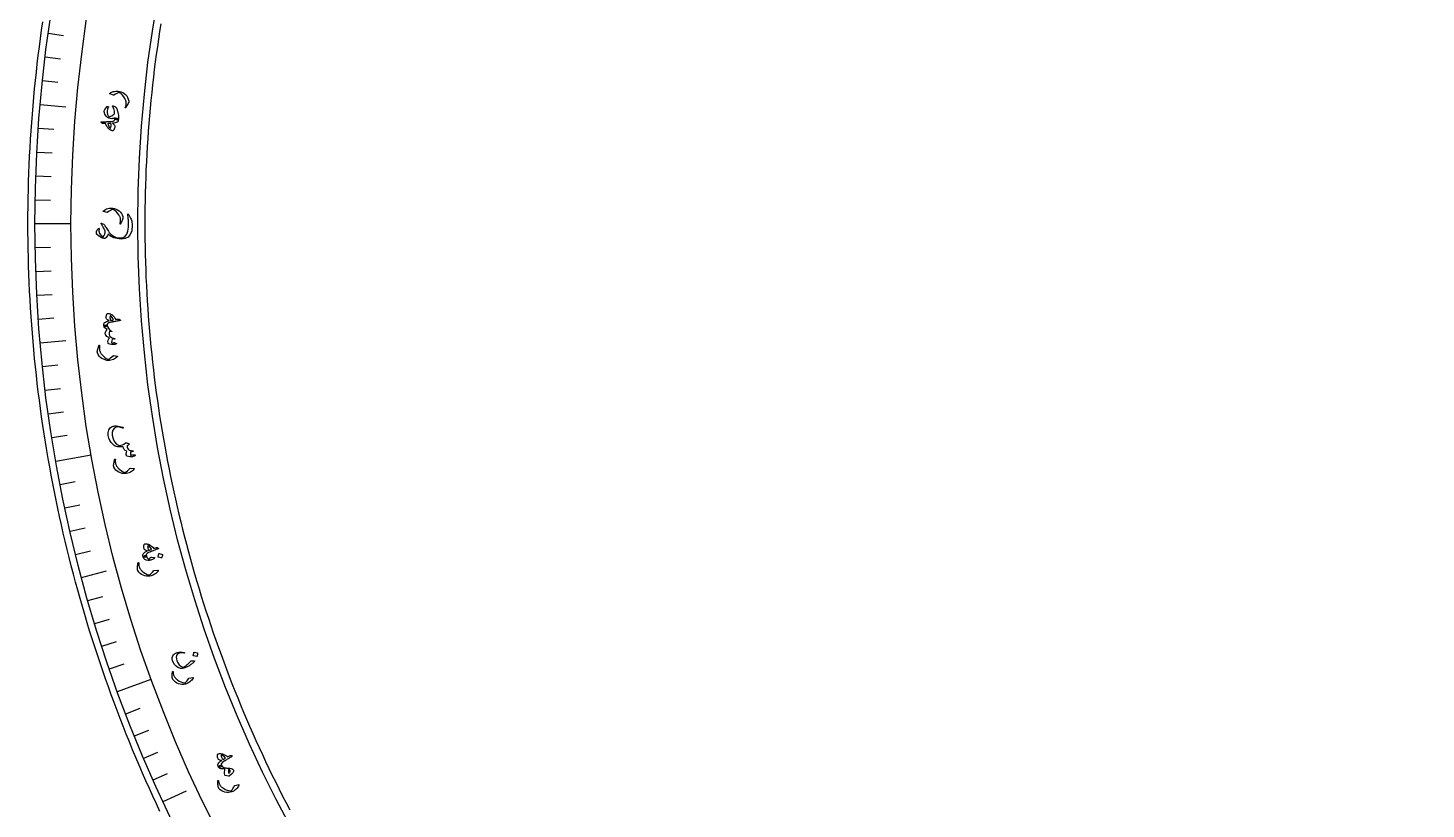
# Model space of a CAD drawing. Header units: millimetres. Extents: x -65 to 65, y -65 to 84.
# Drawn here: x -65 to 1.1, y -27.7 to 9.3 of the extents above; entities that cross this region are included whole.
import ezdxf

# ---------------------------------------------------------------- set-up
doc = ezdxf.new("R2010")
doc.units = ezdxf.units.MM
for name, color, linetype in [('CUT_INNER', 6, 'Continuous'), ('CUT_OUTER', 1, 'Continuous'), ('ENGRAVE', 7, 'Continuous'), ('ENGRAVE_FINE', 8, 'Continuous'), ('TEXT', 5, 'Continuous')]:
    doc.layers.add(name, color=color, linetype=linetype)

msp = doc.modelspace()

# ---------------------------------------------------------------- linework, layer by layer
at = {"layer": 'CUT_INNER'}
msp.add_lwpolyline([(-58.7198, 9.4481), (-58.7766, 9.0876), (-58.8313, 8.7268), (-58.8837, 8.3656), (-58.9339, 8.0042), (-58.9819, 7.6424), (-59.0277, 7.2804), (-59.0713, 6.9181), (-59.1126, 6.5555), (-59.1517, 6.1926), (-59.1886, 5.8296), (-59.2233, 5.4663), (-59.2557, 5.1028), (-59.2859, 4.7391), (-59.3138, 4.3753), (-59.3396, 4.0112), (-59.3631, 3.6471), (-59.3843, 3.2827), (-59.4034, 2.9183), (-59.4201, 2.5538), (-59.4347, 2.1891), (-59.447, 1.8244), (-59.4571, 1.4596), (-59.4649, 1.0947), (-59.4705, 0.7298), (-59.4739, 0.3649), (-59.475, 0), (-59.4739, -0.3649), (-59.4705, -0.7298), (-59.4649, -1.0947), (-59.4571, -1.4596), (-59.447, -1.8244), (-59.4347, -2.1891), (-59.4201, -2.5538), (-59.4034, -2.9183), (-59.3843, -3.2827), (-59.3631, -3.6471), (-59.3396, -4.0112), (-59.3138, -4.3753), (-59.2859, -4.7391), (-59.2557, -5.1028), (-59.2233, -5.4663), (-59.1886, -5.8296), (-59.1517, -6.1926), (-59.1126, -6.5555), (-59.0713, -6.9181), (-59.0277, -7.2804), (-58.9819, -7.6424), (-58.9339, -8.0042), (-58.8837, -8.3656), (-58.8313, -8.7268), (-58.7766, -9.0876), (-58.7198, -9.4481), (-58.6607, -9.8082), (-58.5994, -10.168), (-58.5359, -10.5273), (-58.4702, -10.8863), (-58.4023, -11.2449), (-58.3322, -11.603), (-58.2599, -11.9607), (-58.1854, -12.3179), (-58.1087, -12.6747), (-58.0299, -13.031), (-57.9488, -13.3869), (-57.8656, -13.7422), (-57.7802, -14.097), (-57.6926, -14.4512), (-57.6029, -14.805), (-57.5109, -15.1581), (-57.4168, -15.5107), (-57.3206, -15.8627), (-57.2222, -16.2142), (-57.1216, -16.565), (-57.0189, -16.9151), (-56.914, -17.2647), (-56.807, -17.6136), (-56.6979, -17.9618), (-56.5866, -18.3094), (-56.4732, -18.6562), (-56.3577, -19.0024), (-56.24, -19.3478), (-56.1202, -19.6925), (-55.9983, -20.0365), (-55.8743, -20.3797), (-55.7482, -20.7222), (-55.62, -21.0639), (-55.4897, -21.4048), (-55.3574, -21.7448), (-55.2229, -22.0841), (-55.0864, -22.4225), (-54.9477, -22.7601), (-54.807, -23.0968), (-54.6643, -23.4327), (-54.5195, -23.7676), (-54.3726, -24.1017), (-54.2237, -24.4349), (-54.0728, -24.7671), (-53.9198, -25.0985), (-53.7648, -25.4288), (-53.6077, -25.7583), (-53.4487, -26.0867), (-53.2876, -26.4142), (-53.1245, -26.7406), (-52.9594, -27.0661), (-52.7924, -27.3905), (-52.6233, -27.714)], dxfattribs=at)
at = {"layer": 'CUT_OUTER'}
msp.add_lwpolyline([(-58.7593, -27.7911), (-58.9287, -27.43), (-59.0959, -27.0679), (-59.2609, -26.7048), (-59.4236, -26.3407), (-59.5841, -25.9756), (-59.7424, -25.6095), (-59.8984, -25.2424), (-60.0522, -24.8744), (-60.2037, -24.5055), (-60.3529, -24.1356), (-60.4999, -23.7648), (-60.6445, -23.3932), (-60.7869, -23.0206), (-60.927, -22.6472), (-61.0648, -22.2729), (-61.2004, -21.8978), (-61.3336, -21.5219), (-61.4645, -21.1452), (-61.5931, -20.7676), (-61.7193, -20.3893), (-61.8433, -20.0102), (-61.9649, -19.6304), (-62.0842, -19.2498), (-62.2011, -18.8685), (-62.3157, -18.4865), (-62.428, -18.1038), (-62.5379, -17.7204), (-62.6454, -17.3363), (-62.7506, -16.9516), (-62.8535, -16.5663), (-62.9539, -16.1803), (-63.052, -15.7937), (-63.1478, -15.4065), (-63.2411, -15.0188), (-63.3321, -14.6305), (-63.4206, -14.2416), (-63.5068, -13.8522), (-63.5906, -13.4622), (-63.672, -13.0718), (-63.751, -12.6809), (-63.8277, -12.2895), (-63.9019, -11.8976), (-63.9737, -11.5053), (-64.043, -11.1125), (-64.11, -10.7194), (-64.1746, -10.3258), (-64.2367, -9.9318), (-64.2965, -9.5375), (-64.3538, -9.1428), (-64.4087, -8.7477), (-64.4611, -8.3524), (-64.5112, -7.9567), (-64.5588, -7.5607), (-64.604, -7.1644), (-64.6467, -6.7679), (-64.687, -6.3711), (-64.7249, -5.9741), (-64.7603, -5.5768), (-64.7933, -5.1794), (-64.8239, -4.7817), (-64.852, -4.3839), (-64.8777, -3.9858), (-64.9009, -3.5877), (-64.9217, -3.1894), (-64.9401, -2.791), (-64.956, -2.3925), (-64.9694, -1.9939), (-64.9804, -1.5952), (-64.989, -1.1964), (-64.9951, -0.7976), (-64.9988, -0.3988), (-65, 0), (-64.9988, 0.3988), (-64.9951, 0.7976), (-64.989, 1.1964), (-64.9804, 1.5952), (-64.9694, 1.9939), (-64.956, 2.3925), (-64.9401, 2.791), (-64.9217, 3.1894), (-64.9009, 3.5877), (-64.8777, 3.9858), (-64.852, 4.3839), (-64.8239, 4.7817), (-64.7933, 5.1794), (-64.7603, 5.5768), (-64.7249, 5.9741), (-64.687, 6.3711), (-64.6467, 6.7679), (-64.604, 7.1644), (-64.5588, 7.5607), (-64.5112, 7.9567), (-64.4611, 8.3524), (-64.4087, 8.7477), (-64.3538, 9.1428), (-64.2965, 9.5375)], dxfattribs=at)
at = {"layer": 'ENGRAVE'}
for points in [[(-64.4224, 5.6362), (-63.2115, 5.5303)], [(-64.6685, 0), (-62.9668, 0)], [(-64.4224, -5.6362), (-63.2115, -5.5303)], [(-63.686, -11.2296), (-62.0102, -10.9341)], [(-62.465, -16.7374), (-61.2909, -16.4228)], [(-60.7685, -22.1179), (-59.1694, -21.5359)], [(-58.6096, -27.3301), (-57.5079, -26.8164)]]:
    msp.add_lwpolyline(points, dxfattribs=at)
for radius in [64.6685, 62.9668, 59.8065]:
    msp.add_circle((0, 0), radius, dxfattribs=at)
at = {"layer": 'ENGRAVE_FINE'}
for points in [[(-64.0392, 9.0001), (-63.3169, 8.8986)], [(-64.1865, 7.8811), (-63.4626, 7.7922)], [(-64.3142, 6.7597), (-63.5889, 6.6835)], [(-64.511, 4.511), (-63.7834, 4.4602)], [(-64.5799, 3.3845), (-63.8516, 3.3463)], [(-64.6291, 2.2569), (-63.9002, 2.2314)], [(-64.6587, 1.1286), (-63.9295, 1.1159)], [(-64.6587, -1.1286), (-63.9295, -1.1159)], [(-64.6291, -2.2569), (-63.9002, -2.2314)], [(-64.5799, -3.3845), (-63.8516, -3.3463)], [(-64.511, -4.511), (-63.7834, -4.4602)], [(-64.3142, -6.7597), (-63.5889, -6.6835)], [(-64.1865, -7.8811), (-63.4626, -7.7922)], [(-64.0392, -9.0001), (-63.3169, -8.8986)], [(-63.8723, -10.1164), (-63.152, -10.0023)], [(-63.4804, -12.3393), (-62.7645, -12.2002)], [(-63.2553, -13.4453), (-62.542, -13.2937)], [(-63.0111, -14.5472), (-62.3004, -14.3832)], [(-62.7476, -15.6447), (-62.0399, -15.4683)], [(-62.1634, -17.8251), (-61.4623, -17.624)], [(-61.8428, -18.9072), (-61.1454, -18.694)], [(-61.5034, -19.9837), (-60.8098, -19.7583)], [(-61.1453, -21.054), (-60.4557, -20.8166)], [(-60.3732, -23.1751), (-59.6924, -22.9138)], [(-59.9596, -24.2252), (-59.2834, -23.952)], [(-59.5277, -25.268), (-58.8563, -24.983)], [(-59.0776, -26.303), (-58.4114, -26.0064)]]:
    msp.add_lwpolyline(points, dxfattribs=at)
at = {"layer": 'TEXT'}
for points in [[(-61.1269, 6.1366), (-61.1301, 6.1379), (-61.1326, 6.1394), (-61.1343, 6.1411), (-61.1354, 6.1429), (-61.1353, 6.1481), (-61.1325, 6.1541), (-61.1267, 6.1609), (-61.1182, 6.1687), (-61.0756, 6.1978), (-61.0274, 6.2217), (-60.9735, 6.2404), (-60.914, 6.254), (-60.8505, 6.2627), (-60.7885, 6.2657), (-60.728, 6.2629), (-60.6691, 6.2543), (-60.5927, 6.2303), (-60.5206, 6.1964), (-60.4527, 6.1525), (-60.3889, 6.0987), (-60.3325, 6.0365), (-60.2883, 5.9675), (-60.2564, 5.8916), (-60.2367, 5.809), (-60.2341, 5.7871), (-60.2349, 5.7655), (-60.2391, 5.7443), (-60.2467, 5.7233), (-60.2689, 5.6756), (-60.2893, 5.6324), (-60.308, 5.5939), (-60.325, 5.5601), (-60.3402, 5.5311), (-60.3538, 5.507), (-60.3656, 5.4879), (-60.3758, 5.4736), (-60.3788, 5.4707), (-60.3817, 5.4687), (-60.3845, 5.4676), (-60.3873, 5.4674), (-60.3908, 5.4681), (-60.394, 5.4694), (-60.3969, 5.4713), (-60.3995, 5.4739), (-60.4013, 5.4772), (-60.402, 5.481), (-60.4015, 5.4853), (-60.3998, 5.4902), (-60.3887, 5.5202), (-60.3792, 5.5489), (-60.3712, 5.5764), (-60.3648, 5.6027), (-60.36, 5.628), (-60.3568, 5.6525), (-60.3551, 5.6763), (-60.3549, 5.6993), (-60.3564, 5.7224), (-60.3598, 5.7465), (-60.365, 5.7716), (-60.372, 5.7976), (-60.381, 5.8246), (-60.392, 5.8527), (-60.4051, 5.8817), (-60.4203, 5.9117), (-60.4701, 5.9969), (-60.526, 6.0713), (-60.5879, 6.1348), (-60.6558, 6.1875), (-60.6614, 6.191), (-60.668, 6.1933), (-60.6757, 6.1943), (-60.6844, 6.194), (-60.7371, 6.1803), (-60.7965, 6.1562), (-60.8627, 6.1219), (-60.9355, 6.0772), (-60.9401, 6.0753), (-60.944, 6.0744), (-60.9475, 6.0743), (-60.9504, 6.075)], [(-60.9689, 5.5748), (-60.8648, 5.5161), (-60.8546, 5.5089), (-60.8464, 5.5022), (-60.8402, 5.4958), (-60.8361, 5.4899), (-60.8193, 5.46), (-60.804, 5.4283), (-60.79, 5.3947), (-60.7775, 5.3591), (-60.7661, 5.3218), (-60.7557, 5.2827), (-60.7462, 5.242), (-60.7375, 5.1995), (-60.7251, 5.1203), (-60.7191, 5.0509), (-60.7195, 4.9911), (-60.7263, 4.9408), (-60.7367, 4.9223), (-60.7552, 4.911), (-60.7817, 4.9069), (-60.8163, 4.91), (-60.8472, 4.9172), (-60.8698, 4.9257), (-60.884, 4.9356), (-60.89, 4.9469), (-60.8898, 4.9487), (-60.8897, 4.9505), (-60.8895, 4.9523), (-60.8894, 4.9541), (-60.8869, 4.9674), (-60.8854, 4.9806), (-60.8848, 4.9936), (-60.8851, 5.0065), (-60.9194, 4.9873), (-60.9567, 4.9732), (-60.9969, 4.9645), (-61.0402, 4.9609), (-61.1167, 4.9661), (-61.1837, 4.9849), (-61.2411, 5.0174), (-61.289, 5.0635), (-61.3324, 5.1215), (-61.3647, 5.1775), (-61.3861, 5.2315), (-61.3963, 5.2834), (-61.3915, 5.338), (-61.3658, 5.3982), (-61.3193, 5.4638), (-61.2519, 5.5347), (-61.2417, 5.5425), (-61.2313, 5.5457), (-61.2206, 5.5442), (-61.2096, 5.5382), (-61.2014, 5.5303), (-61.1974, 5.5211), (-61.1977, 5.5107), (-61.2022, 5.4991), (-61.2344, 5.4158), (-61.2508, 5.3308), (-61.2512, 5.2442), (-61.2357, 5.1561), (-61.2241, 5.1207), (-61.2104, 5.0931), (-61.1943, 5.0734), (-61.1761, 5.0615), (-61.152, 5.057), (-61.1204, 5.0615), (-61.0812, 5.0749), (-61.0344, 5.0972), (-60.9867, 5.1251), (-60.9505, 5.1521), (-60.9257, 5.1782), (-60.9124, 5.2035), (-60.9018, 5.2601), (-60.9034, 5.3179), (-60.9171, 5.377), (-60.943, 5.4375), (-60.9745, 5.4932), (-60.9893, 5.5219), (-60.9973, 5.5445), (-60.9985, 5.5611), (-60.993, 5.5715), (-60.987, 5.5754), (-60.981, 5.5773), (-60.975, 5.5771), (-60.9689, 5.5748)], [(-61.5396, 4.781), (-61.5501, 4.7926), (-61.5508, 4.8011), (-61.5417, 4.8066), (-61.5228, 4.8091), (-61.5115, 4.8094), (-61.4958, 4.8102), (-61.4758, 4.8112), (-61.4514, 4.8127), (-61.4225, 4.8143), (-61.3887, 4.816), (-61.3502, 4.8178), (-61.3068, 4.8196), (-61.2642, 4.8215), (-61.2261, 4.8231), (-61.1924, 4.8245), (-61.1632, 4.8257), (-61.1386, 4.8267), (-61.1186, 4.8274), (-61.1033, 4.828), (-61.0928, 4.8283), (-61.026, 4.8324), (-60.9736, 4.8417), (-60.9357, 4.8562), (-60.9121, 4.8759), (-60.9024, 4.8904), (-60.8954, 4.9082), (-60.891, 4.9295), (-60.8894, 4.9541), (-60.8858, 4.9685), (-60.8778, 4.9791), (-60.8652, 4.9859), (-60.8482, 4.9889), (-60.8281, 4.9889), (-60.8078, 4.9865), (-60.7876, 4.9819), (-60.7673, 4.975), (-60.7502, 4.9669), (-60.7376, 4.9585), (-60.7297, 4.9498), (-60.7263, 4.9408), (-60.7306, 4.8937), (-60.7424, 4.8537), (-60.7619, 4.8209), (-60.789, 4.7953), (-60.8274, 4.7749), (-60.8771, 4.7595), (-60.938, 4.749), (-61.0101, 4.7435), (-60.9687, 4.7146), (-60.9366, 4.6859), (-60.9138, 4.6576), (-60.9003, 4.6295), (-60.8964, 4.6073), (-60.8962, 4.5815), (-60.8997, 4.5521), (-60.9068, 4.5192), (-60.9173, 4.4846), (-60.9288, 4.4558), (-60.9412, 4.4327), (-60.9545, 4.4154), (-60.9704, 4.4018), (-60.9866, 4.3932), (-61.0032, 4.3896), (-61.0201, 4.391), (-61.0408, 4.3967), (-61.0637, 4.4056), (-61.0885, 4.4175), (-61.1155, 4.4325), (-61.1424, 4.4491), (-61.1638, 4.4634), (-61.1797, 4.4755), (-61.19, 4.4854), (-61.2312, 4.5391), (-61.2692, 4.5972), (-61.3041, 4.6598), (-61.3359, 4.7267), (-61.3709, 4.727), (-61.401, 4.7276), (-61.4264, 4.7285), (-61.4469, 4.7298), (-61.4641, 4.7321), (-61.4792, 4.7364), (-61.4924, 4.7426), (-61.5037, 4.7507)], [(-61.2244, 4.7309), (-61.2069, 4.6633), (-61.1834, 4.6054), (-61.1538, 4.5571), (-61.1183, 4.5184), (-61.1133, 4.5157), (-61.1085, 4.5154), (-61.104, 4.5177), (-61.0998, 4.5225), (-61.0903, 4.5409), (-61.0826, 4.5609), (-61.0767, 4.5827), (-61.0726, 4.6062), (-61.0703, 4.6314), (-61.0697, 4.6584), (-61.071, 4.687), (-61.0741, 4.7175), (-61.0752, 4.7222), (-61.0774, 4.7273), (-61.0808, 4.7327), (-61.0852, 4.7384), (-61.1002, 4.7385), (-61.1158, 4.7383), (-61.1321, 4.7377), (-61.1492, 4.737), (-61.1669, 4.7359), (-61.1854, 4.7345), (-61.2045, 4.7329), (-61.2244, 4.7309)], [(-61.4315, 0.5769), (-61.4347, 0.578), (-61.4373, 0.5793), (-61.4393, 0.5808), (-61.4405, 0.5825), (-61.4409, 0.5876), (-61.4386, 0.5939), (-61.4335, 0.6012), (-61.4257, 0.6097), (-61.3859, 0.6426), (-61.3401, 0.6707), (-61.2881, 0.6943), (-61.23, 0.7132), (-61.1676, 0.7276), (-61.1061, 0.7362), (-61.0457, 0.7389), (-60.9862, 0.7356), (-60.908, 0.7187), (-60.8331, 0.6914), (-60.7614, 0.6538), (-60.6931, 0.606), (-60.6312, 0.5492), (-60.581, 0.4845), (-60.5423, 0.4118), (-60.5152, 0.3313), (-60.5107, 0.3097), (-60.5095, 0.2882), (-60.5118, 0.2666), (-60.5174, 0.2451), (-60.5352, 0.1955), (-60.5516, 0.1507), (-60.5668, 0.1107), (-60.5806, 0.0755), (-60.5932, 0.0452), (-60.6045, 0.02), (-60.6146, -0.0002), (-60.6234, -0.0153), (-60.6261, -0.0184), (-60.6288, -0.0207), (-60.6316, -0.022), (-60.6343, -0.0225), (-60.6378, -0.0222), (-60.6411, -0.0211), (-60.6442, -0.0195), (-60.647, -0.0171), (-60.6492, -0.0141), (-60.6502, -0.0103), (-60.6501, -0.006), (-60.6488, -0.0009), (-60.6405, 0.0299), (-60.6336, 0.0594), (-60.6281, 0.0875), (-60.6242, 0.1142), (-60.6217, 0.1399), (-60.6207, 0.1646), (-60.6211, 0.1884), (-60.623, 0.2114), (-60.6266, 0.2343), (-60.6321, 0.258), (-60.6396, 0.2824), (-60.649, 0.3077), (-60.6604, 0.3338), (-60.6739, 0.3608), (-60.6896, 0.3885), (-60.7074, 0.417), (-60.7647, 0.4973), (-60.8271, 0.5663), (-60.8945, 0.624), (-60.9669, 0.6703), (-60.9728, 0.6733), (-60.9796, 0.6749), (-60.9873, 0.6753), (-60.996, 0.6742), (-61.0472, 0.6558), (-61.1042, 0.6265), (-61.167, 0.5863), (-61.2355, 0.5351), (-61.2398, 0.5329), (-61.2437, 0.5316), (-61.2471, 0.5311), (-61.2501, 0.5316)], [(-61.7597, -0.4627), (-61.7676, -0.434), (-61.7673, -0.4028), (-61.7589, -0.3689), (-61.7423, -0.3325), (-61.7314, -0.314), (-61.7205, -0.2969), (-61.7093, -0.2814), (-61.6981, -0.2673), (-61.6868, -0.2547), (-61.6757, -0.2436), (-61.6647, -0.234), (-61.6537, -0.2259), (-61.6431, -0.2205), (-61.6365, -0.2227), (-61.6339, -0.2324), (-61.6354, -0.2496), (-61.6422, -0.3591), (-61.6179, -0.4603), (-61.5626, -0.5532), (-61.4763, -0.6376), (-61.4707, -0.6399), (-61.4649, -0.6397), (-61.4589, -0.637), (-61.4527, -0.6319), (-61.4036, -0.5648), (-61.3713, -0.4926), (-61.3557, -0.4151), (-61.3569, -0.3323), (-61.3599, -0.3174), (-61.3671, -0.2982), (-61.3783, -0.2747), (-61.3937, -0.2468), (-61.4248, -0.1962), (-61.4522, -0.1513), (-61.4759, -0.1124), (-61.4959, -0.0794), (-61.5123, -0.0522), (-61.5251, -0.031), (-61.5341, -0.0157), (-61.5396, -0.0064), (-61.5438, 0.007), (-61.5401, 0.0142), (-61.5284, 0.0152), (-61.5087, 0.01), (-61.4571, -0.0097), (-61.4187, -0.0269), (-61.3935, -0.0416), (-61.3814, -0.0537), (-61.3636, -0.0912), (-61.3429, -0.1308), (-61.3193, -0.1726), (-61.2929, -0.2164), (-61.2636, -0.2624), (-61.2314, -0.3105), (-61.1963, -0.3606), (-61.1583, -0.4129), (-61.064, -0.5173), (-60.9536, -0.596), (-60.8273, -0.6489), (-60.6851, -0.6762), (-60.6078, -0.6767), (-60.5361, -0.6637), (-60.47, -0.6375), (-60.4095, -0.5978), (-60.3289, -0.4998), (-60.2742, -0.3564), (-60.2453, -0.1675), (-60.2416, 0.067), (-60.2438, 0.1033), (-60.2469, 0.1423), (-60.2509, 0.1842), (-60.2557, 0.2289), (-60.2616, 0.2762), (-60.2685, 0.3261), (-60.2764, 0.3787), (-60.2855, 0.4338), (-60.2865, 0.4433), (-60.2858, 0.4504), (-60.2836, 0.4549), (-60.2799, 0.457), (-60.2615, 0.448), (-60.2338, 0.4124), (-60.1967, 0.3502), (-60.1502, 0.2615), (-60.1246, 0.2076), (-60.1055, 0.1605), (-60.093, 0.1201), (-60.087, 0.0865), (-60.0775, -0.0388), (-60.076, -0.1524), (-60.0825, -0.2545), (-60.097, -0.3451), (-60.1607, -0.5164), (-60.2632, -0.6375), (-60.4051, -0.7085), (-60.5863, -0.729), (-60.777, -0.7108), (-60.9456, -0.6655), (-61.0919, -0.593), (-61.2158, -0.4932), (-61.2446, -0.5591), (-61.2739, -0.6127), (-61.3036, -0.6542), (-61.334, -0.6834), (-61.3463, -0.6914), (-61.3598, -0.6969), (-61.3744, -0.6999), (-61.3902, -0.7004), (-61.4327, -0.6947), (-61.4731, -0.6854), (-61.5112, -0.6727), (-61.547, -0.6566), (-61.6193, -0.6136), (-61.6788, -0.5669), (-61.7256, -0.5166), (-61.7597, -0.4627)], [(-60.6347, -4.5496), (-60.6226, -4.5593), (-60.6206, -4.5676), (-60.6288, -4.5743), (-60.6471, -4.5795), (-60.6582, -4.5816), (-60.6736, -4.5847), (-60.6932, -4.5888), (-60.7171, -4.5938), (-60.7454, -4.5998), (-60.7785, -4.6067), (-60.8164, -4.6143), (-60.8589, -4.6227), (-60.9007, -4.6311), (-60.9382, -4.6385), (-60.9712, -4.6451), (-60.9999, -4.6507), (-61.0241, -4.6555), (-61.0437, -4.6593), (-61.0587, -4.6622), (-61.0691, -4.6642), (-61.1344, -4.6786), (-61.1847, -4.6959), (-61.2199, -4.7162), (-61.2401, -4.7394), (-61.2475, -4.7553), (-61.2516, -4.7741), (-61.2525, -4.7959), (-61.2502, -4.8207), (-61.2514, -4.8355), (-61.2577, -4.8473), (-61.2689, -4.8561), (-61.2852, -4.8619), (-61.3052, -4.865), (-61.3255, -4.866), (-61.3462, -4.8646), (-61.3674, -4.861), (-61.3856, -4.8557), (-61.3993, -4.8494), (-61.4085, -4.842), (-61.4133, -4.8335), (-61.4166, -4.7858), (-61.4112, -4.744), (-61.3971, -4.7082), (-61.3743, -4.6784), (-61.3395, -4.6522), (-61.2928, -4.6292), (-61.2342, -4.6095), (-61.1638, -4.593), (-61.2091, -4.5706), (-61.2452, -4.547), (-61.2719, -4.5223), (-61.2895, -4.4963), (-61.2966, -4.4748), (-61.3006, -4.4492), (-61.3015, -4.4194), (-61.2993, -4.3855), (-61.2939, -4.3496), (-61.2867, -4.3193), (-61.2777, -4.2946), (-61.267, -4.2754), (-61.2532, -4.2596), (-61.2383, -4.2488), (-61.2224, -4.2429), (-61.2055, -4.2419), (-61.1842, -4.2447), (-61.1603, -4.2502), (-61.134, -4.2585), (-61.1052, -4.2696), (-61.0762, -4.2821), (-61.053, -4.2933), (-61.0356, -4.303), (-61.0239, -4.3112), (-60.9755, -4.3583), (-60.9294, -4.4099), (-60.8856, -4.4663), (-60.8442, -4.5272), (-60.8096, -4.5223), (-60.7797, -4.5183), (-60.7545, -4.5154), (-60.734, -4.5136), (-60.7167, -4.5133), (-60.7011, -4.5152), (-60.6871, -4.5193), (-60.6748, -4.5255)], [(-60.9539, -4.5481), (-60.9813, -4.4842), (-61.0131, -4.4306), (-61.0494, -4.3872), (-61.0901, -4.3542), (-61.0955, -4.3522), (-61.1003, -4.3526), (-61.1044, -4.3555), (-61.1079, -4.3609), (-61.1146, -4.3804), (-61.1193, -4.4014), (-61.122, -4.4238), (-61.1226, -4.4476), (-61.1211, -4.4729), (-61.1176, -4.4997), (-61.1121, -4.5279), (-61.1045, -4.5575), (-61.1026, -4.5621), (-61.0997, -4.5667), (-61.0956, -4.5716), (-61.0903, -4.5765), (-61.0755, -4.5743), (-61.0601, -4.5717), (-61.044, -4.5688), (-61.0273, -4.5654), (-61.0099, -4.5617), (-60.9919, -4.5575), (-60.9732, -4.553), (-60.9539, -4.5481)], [(-60.8215, -5.6687), (-60.8184, -5.6724), (-60.8189, -5.6771), (-60.823, -5.6828), (-60.8305, -5.6896), (-60.8437, -5.6973), (-60.863, -5.704), (-60.8882, -5.7097), (-60.9195, -5.7143), (-60.9552, -5.7182), (-60.9902, -5.7196), (-61.0246, -5.7183), (-61.0583, -5.7145), (-61.1244, -5.7004), (-61.1726, -5.6822), (-61.203, -5.6601), (-61.2154, -5.634), (-61.2176, -5.5697), (-61.2063, -5.5091), (-61.1816, -5.4521), (-61.1436, -5.3987), (-61.2135, -5.3706), (-61.2692, -5.3347), (-61.3107, -5.2911), (-61.338, -5.2399), (-61.3477, -5.1844), (-61.3385, -5.1267), (-61.3101, -5.0667), (-61.2628, -5.0046), (-61.3261, -4.9626), (-61.3722, -4.9201), (-61.4013, -4.877), (-61.4133, -4.8335), (-61.409, -4.8242), (-61.3947, -4.8146), (-61.3704, -4.8047), (-61.3361, -4.7945), (-61.3019, -4.7891), (-61.2762, -4.7916), (-61.259, -4.8022), (-61.2502, -4.8207), (-61.2246, -4.903), (-61.1819, -4.9733), (-61.1221, -5.0317), (-61.0452, -5.078), (-61.041, -5.0805), (-61.0379, -5.0833), (-61.0359, -5.0865), (-61.0351, -5.0899), (-61.0351, -5.0943), (-61.0362, -5.0982), (-61.0382, -5.1018), (-61.0411, -5.105), (-61.0507, -5.1076), (-61.0675, -5.105), (-61.0917, -5.0973), (-61.1231, -5.0845), (-61.1446, -5.1065), (-61.1591, -5.1391), (-61.1665, -5.1824), (-61.1668, -5.2362), (-61.1472, -5.3016), (-61.0967, -5.3558), (-61.0155, -5.3987), (-60.9035, -5.4304), (-60.8978, -5.4319), (-60.8936, -5.434), (-60.891, -5.4368), (-60.8899, -5.4401), (-60.8899, -5.4452), (-60.8908, -5.4497), (-60.8928, -5.4536), (-60.8956, -5.457), (-60.9, -5.4596), (-60.9044, -5.4614), (-60.9089, -5.4623), (-60.9134, -5.4622), (-60.9911, -5.4509), (-61.008, -5.4738), (-61.0222, -5.5007), (-61.0338, -5.5318), (-61.0427, -5.5669), (-61.0475, -5.6008), (-61.0468, -5.6262), (-61.0408, -5.6431), (-61.0294, -5.6516), (-61.0131, -5.6531), (-60.9904, -5.6493), (-60.9613, -5.6401), (-60.9259, -5.6256), (-60.9155, -5.6265), (-60.8946, -5.6341), (-60.8633, -5.6481), (-60.8215, -5.6687)], [(-60.7741, -6.2633), (-60.7708, -6.264), (-60.768, -6.265), (-60.766, -6.2662), (-60.7645, -6.2678), (-60.7636, -6.2728), (-60.7652, -6.2792), (-60.7694, -6.2871), (-60.7762, -6.2963), (-60.812, -6.3333), (-60.8544, -6.3665), (-60.9033, -6.3958), (-60.9587, -6.4213), (-61.0191, -6.443), (-61.0791, -6.4587), (-61.1388, -6.4685), (-61.1983, -6.4722), (-61.278, -6.4643), (-61.3556, -6.4456), (-61.4311, -6.416), (-61.5045, -6.3755), (-61.5725, -6.3248), (-61.6297, -6.2646), (-61.6761, -6.1949), (-61.7118, -6.1158), (-61.7186, -6.0942), (-61.722, -6.0724), (-61.722, -6.0502), (-61.7186, -6.0277), (-61.7061, -5.9753), (-61.6942, -5.9281), (-61.6832, -5.8858), (-61.6728, -5.8487), (-61.6633, -5.8167), (-61.6544, -5.7899), (-61.6463, -5.7685), (-61.639, -5.7523), (-61.6366, -5.7488), (-61.6341, -5.7463), (-61.6315, -5.7447), (-61.6288, -5.744), (-61.6253, -5.744), (-61.6219, -5.7447), (-61.6187, -5.7461), (-61.6156, -5.7483), (-61.6132, -5.7511), (-61.6118, -5.7548), (-61.6115, -5.7593), (-61.6123, -5.7645), (-61.6177, -5.7966), (-61.6217, -5.8272), (-61.6243, -5.8563), (-61.6257, -5.8839), (-61.6256, -5.9102), (-61.6241, -5.9354), (-61.6213, -5.9596), (-61.6171, -5.9827), (-61.6111, -6.0056), (-61.6032, -6.0291), (-61.5932, -6.0532), (-61.5812, -6.0779), (-61.5672, -6.1032), (-61.5508, -6.1291), (-61.5323, -6.1555), (-61.5115, -6.1825), (-61.4456, -6.2576), (-61.3759, -6.3203), (-61.3024, -6.3707), (-61.2251, -6.4089), (-61.2189, -6.4113), (-61.2119, -6.4122), (-61.2042, -6.4116), (-61.1958, -6.4096), (-61.147, -6.3852), (-61.0937, -6.3494), (-61.0359, -6.3022), (-60.9735, -6.2436), (-60.9695, -6.2409), (-60.9658, -6.2392), (-60.9624, -6.2384), (-60.9594, -6.2385)], [(-59.9544, -10.9342), (-59.946, -10.9359), (-59.9397, -10.9389), (-59.9355, -10.9432), (-59.9333, -10.9488), (-59.9328, -10.9564), (-59.9343, -10.9632), (-59.9379, -10.9692), (-59.9434, -10.9745), (-59.9639, -10.9887), (-59.9903, -11.001), (-60.0225, -11.0114), (-60.0607, -11.0199), (-60.1242, -11.0276), (-60.1861, -11.0268), (-60.2462, -11.0176), (-60.3046, -11), (-60.3192, -10.9929), (-60.331, -10.9844), (-60.3401, -10.9745), (-60.3464, -10.9632), (-60.3571, -10.9199), (-60.3579, -10.8714), (-60.3488, -10.8177), (-60.3297, -10.7587), (-60.3998, -10.7244), (-60.4506, -10.678), (-60.482, -10.6196), (-60.494, -10.5492), (-60.5321, -10.5535), (-60.569, -10.5565), (-60.6047, -10.5583), (-60.639, -10.5588), (-60.6723, -10.558), (-60.7048, -10.5561), (-60.7364, -10.5529), (-60.7672, -10.5486), (-60.8236, -10.5358), (-60.8773, -10.5147), (-60.9283, -10.4851), (-60.9765, -10.447), (-61.0639, -10.3535), (-61.1316, -10.2501), (-61.1795, -10.137), (-61.2075, -10.0142), (-61.2115, -9.8715), (-61.1802, -9.7532), (-61.1137, -9.6595), (-61.0122, -9.5905), (-60.9738, -9.5772), (-60.9273, -9.5688), (-60.8727, -9.565), (-60.81, -9.5661), (-60.7404, -9.5725), (-60.667, -9.5855), (-60.5899, -9.605), (-60.5089, -9.631), (-60.5037, -9.6332), (-60.4997, -9.6364), (-60.497, -9.6405), (-60.4955, -9.6454), (-60.4952, -9.6505), (-60.4958, -9.6551), (-60.4975, -9.6592), (-60.5001, -9.6627), (-60.5044, -9.6655), (-60.5091, -9.6669), (-60.5143, -9.667), (-60.5199, -9.6659), (-60.6273, -9.6337), (-60.7143, -9.6156), (-60.7808, -9.6118), (-60.8268, -9.6224), (-60.9223, -9.6842), (-60.9854, -9.768), (-61.0162, -9.8737), (-61.0144, -10.0012), (-60.9746, -10.1734), (-60.9062, -10.3132), (-60.8093, -10.4205), (-60.6842, -10.4952), (-60.6124, -10.4824), (-60.5385, -10.4575), (-60.4626, -10.4205), (-60.3845, -10.3714), (-60.3768, -10.3656), (-60.3696, -10.3619), (-60.3629, -10.3605), (-60.3568, -10.3611), (-60.3351, -10.3673), (-60.3148, -10.3733), (-60.2958, -10.379), (-60.2781, -10.3845), (-60.2619, -10.3897), (-60.2475, -10.3948), (-60.2348, -10.3998), (-60.2239, -10.4046), (-60.2191, -10.4075), (-60.2167, -10.4112), (-60.2168, -10.4154), (-60.2193, -10.4203), (-60.2214, -10.423), (-60.2246, -10.4268), (-60.2291, -10.4317), (-60.2347, -10.4377), (-60.2416, -10.4447), (-60.2497, -10.4523), (-60.2591, -10.4606), (-60.2698, -10.4696), (-60.2902, -10.4877), (-60.3047, -10.5024), (-60.3133, -10.5138), (-60.3161, -10.5219), (-60.3118, -10.5691), (-60.2957, -10.6142), (-60.2677, -10.6572), (-60.2278, -10.6981), (-60.2038, -10.7112), (-60.1664, -10.7217), (-60.1156, -10.7296), (-60.0514, -10.7348), (-60.0453, -10.7353), (-60.0399, -10.7373), (-60.0351, -10.7409), (-60.0309, -10.7459), (-60.028, -10.7507), (-60.0264, -10.7556), (-60.0262, -10.7605), (-60.0274, -10.7655), (-60.0374, -10.7742), (-60.058, -10.7806), (-60.0891, -10.7845), (-60.1309, -10.7858), (-60.1466, -10.8259), (-60.1542, -10.867), (-60.1537, -10.9092), (-60.1451, -10.9524), (-60.1321, -10.9495), (-60.1218, -10.9459), (-60.1142, -10.9416), (-60.1092, -10.9367), (-60.1046, -10.9312), (-60.0998, -10.9276), (-60.0946, -10.9257), (-60.089, -10.9256)], [(-59.9893, -11.5763), (-59.9859, -11.5767), (-59.983, -11.5775), (-59.9809, -11.5785), (-59.9793, -11.58), (-59.9779, -11.5849), (-59.979, -11.5914), (-59.9825, -11.5996), (-59.9884, -11.6094), (-60.0209, -11.6494), (-60.0601, -11.6862), (-60.1063, -11.7197), (-60.1593, -11.7499), (-60.2175, -11.7768), (-60.2759, -11.7978), (-60.3345, -11.8127), (-60.3935, -11.8217), (-60.4735, -11.8209), (-60.5525, -11.809), (-60.6303, -11.7861), (-60.707, -11.7522), (-60.7791, -11.7077), (-60.8414, -11.6528), (-60.8938, -11.5875), (-60.9362, -11.5117), (-60.9449, -11.4909), (-60.9502, -11.4694), (-60.9522, -11.4473), (-60.9508, -11.4246), (-60.9429, -11.3713), (-60.9353, -11.3232), (-60.9279, -11.2802), (-60.9209, -11.2422), (-60.9142, -11.2095), (-60.9077, -11.1821), (-60.9015, -11.16), (-60.8957, -11.1432), (-60.8936, -11.1396), (-60.8913, -11.1368), (-60.8889, -11.135), (-60.8863, -11.1341), (-60.8827, -11.1338), (-60.8793, -11.1342), (-60.876, -11.1353), (-60.8728, -11.1372), (-60.8701, -11.1398), (-60.8684, -11.1434), (-60.8677, -11.1478), (-60.868, -11.1531), (-60.8705, -11.1856), (-60.8718, -11.2164), (-60.8719, -11.2456), (-60.8708, -11.2732), (-60.8685, -11.2993), (-60.8648, -11.3243), (-60.8598, -11.3482), (-60.8536, -11.3708), (-60.8457, -11.3931), (-60.8357, -11.4158), (-60.8236, -11.439), (-60.8095, -11.4625), (-60.7933, -11.4865), (-60.7748, -11.5109), (-60.7539, -11.5356), (-60.7308, -11.5606), (-60.6587, -11.6296), (-60.5837, -11.6859), (-60.5061, -11.7297), (-60.4257, -11.761), (-60.4193, -11.7628), (-60.4123, -11.7631), (-60.4047, -11.7618), (-60.3964, -11.759), (-60.35, -11.7305), (-60.3001, -11.6902), (-60.2466, -11.6381), (-60.1896, -11.5743), (-60.1858, -11.5712), (-60.1823, -11.5691), (-60.179, -11.5681), (-60.176, -11.5679)], [(-58.8384, -15.3398), (-58.8247, -15.3472), (-58.8213, -15.3549), (-58.8281, -15.363), (-58.8452, -15.3714), (-58.8558, -15.3755), (-58.8703, -15.3813), (-58.8889, -15.3888), (-58.9115, -15.3981), (-58.9383, -15.4091), (-58.9697, -15.4217), (-59.0055, -15.436), (-59.0459, -15.4519), (-59.0855, -15.4676), (-59.121, -15.4817), (-59.1524, -15.494), (-59.1796, -15.5047), (-59.2025, -15.5137), (-59.2211, -15.521), (-59.2353, -15.5266), (-59.2452, -15.5304), (-59.3069, -15.5562), (-59.3533, -15.5823), (-59.3843, -15.6085), (-59.4, -15.635), (-59.4044, -15.652), (-59.405, -15.6712), (-59.402, -15.6928), (-59.3954, -15.7168), (-59.3939, -15.7316), (-59.3979, -15.7443), (-59.4075, -15.755), (-59.4225, -15.7636), (-59.4415, -15.7703), (-59.4613, -15.7748), (-59.482, -15.7772), (-59.5034, -15.7775), (-59.5223, -15.7755), (-59.5369, -15.7717), (-59.5473, -15.7661), (-59.5535, -15.7586), (-59.5653, -15.7122), (-59.5675, -15.6701), (-59.56, -15.6324), (-59.5429, -15.599), (-59.5134, -15.567), (-59.4716, -15.536), (-59.4175, -15.5061), (-59.3511, -15.4773), (-59.3997, -15.4634), (-59.4394, -15.4466), (-59.4702, -15.4271), (-59.4921, -15.4047), (-59.503, -15.3848), (-59.5116, -15.3603), (-59.5178, -15.3312), (-59.5216, -15.2975), (-59.5227, -15.2612), (-59.5211, -15.23), (-59.5167, -15.2041), (-59.5096, -15.1833), (-59.4988, -15.1653), (-59.4861, -15.152), (-59.4716, -15.1433), (-59.4551, -15.1394), (-59.4336, -15.1383), (-59.4091, -15.1394), (-59.3818, -15.1429), (-59.3515, -15.1486), (-59.3207, -15.1558), (-59.2958, -15.1625), (-59.277, -15.169), (-59.264, -15.175), (-59.2079, -15.2126), (-59.1533, -15.2552), (-59.1002, -15.3028), (-59.0485, -15.3553), (-59.0154, -15.3442), (-58.9867, -15.335), (-58.9624, -15.3277), (-58.9426, -15.3222), (-58.9256, -15.3188), (-58.9099, -15.3179), (-58.8954, -15.3193), (-58.8822, -15.3233)], [(-59.1547, -15.7658), (-59.0327, -15.7859), (-59.0188, -15.7899), (-59.0125, -15.7964), (-59.0138, -15.8054), (-59.0225, -15.8169), (-59.0515, -15.8416), (-59.0828, -15.8631), (-59.1165, -15.8816), (-59.1526, -15.8969), (-59.1913, -15.9091), (-59.2328, -15.918), (-59.2772, -15.9237), (-59.3245, -15.9261), (-59.4076, -15.9172), (-59.4735, -15.8862), (-59.5222, -15.8334), (-59.5535, -15.7586), (-59.5503, -15.7482), (-59.5359, -15.7346), (-59.5104, -15.7178), (-59.4737, -15.6978), (-59.4534, -15.6896), (-59.4361, -15.6856), (-59.4215, -15.6858), (-59.4099, -15.6904), (-59.4046, -15.6952), (-59.4004, -15.7011), (-59.3974, -15.7083), (-59.3954, -15.7168), (-59.3809, -15.7651), (-59.3597, -15.8049), (-59.3319, -15.836), (-59.2975, -15.8585), (-59.295, -15.8593), (-59.2922, -15.859), (-59.2889, -15.8577), (-59.2852, -15.8552), (-59.2622, -15.8417), (-59.2397, -15.8247), (-59.2176, -15.8044), (-59.196, -15.7806), (-59.1876, -15.7725), (-59.1779, -15.7673), (-59.1669, -15.7651), (-59.1547, -15.7658)], [(-59.1527, -15.3955), (-59.1911, -15.3375), (-59.232, -15.2905), (-59.2754, -15.2543), (-59.3215, -15.2291), (-59.3271, -15.2281), (-59.3317, -15.2294), (-59.3352, -15.233), (-59.3377, -15.2389), (-59.3409, -15.2593), (-59.3417, -15.2808), (-59.3403, -15.3033), (-59.3366, -15.3269), (-59.3307, -15.3515), (-59.3225, -15.3772), (-59.3119, -15.404), (-59.2991, -15.4318), (-59.2965, -15.4359), (-59.2928, -15.44), (-59.2879, -15.444), (-59.2818, -15.4479), (-59.2676, -15.4431), (-59.2529, -15.4378), (-59.2377, -15.432), (-59.2218, -15.4257), (-59.2054, -15.4189), (-59.1884, -15.4116), (-59.1708, -15.4038), (-59.1527, -15.3955)], [(-58.6464, -15.6471), (-58.6437, -15.6487), (-58.6415, -15.6514), (-58.64, -15.6552), (-58.6392, -15.6601), (-58.644, -15.6976), (-58.6524, -15.734), (-58.6643, -15.7693), (-58.6798, -15.8035), (-58.6826, -15.8071), (-58.6858, -15.8093), (-58.6894, -15.8099), (-58.6934, -15.809), (-58.8488, -15.7629), (-58.8528, -15.7607), (-58.8546, -15.757), (-58.8543, -15.7517), (-58.8517, -15.7449), (-58.8495, -15.7391), (-58.8463, -15.7299), (-58.8422, -15.7175), (-58.837, -15.7017), (-58.8308, -15.6824), (-58.8238, -15.6594), (-58.8158, -15.6326), (-58.807, -15.6022), (-58.8053, -15.598), (-58.8031, -15.5955), (-58.8005, -15.5948), (-58.7974, -15.5959)], [(-58.8561, -16.3917), (-58.8526, -16.3918), (-58.8498, -16.3923), (-58.8475, -16.3932), (-58.8459, -16.3945), (-58.8441, -16.3993), (-58.8446, -16.4059), (-58.8474, -16.4143), (-58.8526, -16.4246), (-58.8816, -16.467), (-58.9178, -16.5069), (-58.9611, -16.544), (-59.0115, -16.5784), (-59.0673, -16.61), (-59.1238, -16.6356), (-59.1811, -16.6552), (-59.2391, -16.6689), (-59.3189, -16.6745), (-59.3986, -16.6691), (-59.478, -16.6526), (-59.5572, -16.625), (-59.6327, -16.5865), (-59.6992, -16.5368), (-59.7567, -16.4759), (-59.8052, -16.4038), (-59.8155, -16.3838), (-59.8225, -16.3628), (-59.8263, -16.3409), (-59.8267, -16.3182), (-59.8232, -16.2645), (-59.8195, -16.2159), (-59.8156, -16.1724), (-59.8117, -16.134), (-59.8076, -16.1009), (-59.8034, -16.073), (-59.799, -16.0505), (-59.7945, -16.0333), (-59.7927, -16.0295), (-59.7907, -16.0266), (-59.7884, -16.0245), (-59.7859, -16.0234), (-59.7824, -16.0228), (-59.779, -16.023), (-59.7756, -16.0238), (-59.7722, -16.0254), (-59.7693, -16.0278), (-59.7673, -16.0312), (-59.7663, -16.0356), (-59.7662, -16.0409), (-59.7661, -16.0734), (-59.7649, -16.1043), (-59.7626, -16.1334), (-59.7593, -16.1608), (-59.7548, -16.1867), (-59.7491, -16.2113), (-59.7422, -16.2347), (-59.7342, -16.2568), (-59.7245, -16.2783), (-59.7127, -16.3002), (-59.6988, -16.3223), (-59.6829, -16.3446), (-59.6647, -16.3672), (-59.6443, -16.3899), (-59.6215, -16.4129), (-59.5965, -16.436), (-59.519, -16.4989), (-59.4397, -16.549), (-59.3588, -16.5864), (-59.2761, -16.611), (-59.2696, -16.6123), (-59.2626, -16.612), (-59.2551, -16.6101), (-59.2471, -16.6067), (-59.2032, -16.5745), (-59.1567, -16.5302), (-59.1076, -16.474), (-59.0559, -16.4058), (-59.0524, -16.4024), (-59.049, -16.4001), (-59.0459, -16.3987), (-59.0429, -16.3984)], [(-57.1315, -20.703), (-57.1552, -20.7277), (-57.1803, -20.7524), (-57.2069, -20.7772), (-57.2349, -20.802), (-57.2646, -20.8267), (-57.2963, -20.8512), (-57.33, -20.8756), (-57.3657, -20.8996), (-57.4018, -20.9223), (-57.4382, -20.943), (-57.475, -20.9616), (-57.5122, -20.9782), (-57.5499, -20.9927), (-57.5881, -21.0054), (-57.627, -21.016), (-57.6665, -21.0247), (-57.709, -21.0308), (-57.7496, -21.0327), (-57.7884, -21.0306), (-57.8252, -21.0243), (-57.9162, -20.9904), (-57.9975, -20.9317), (-58.069, -20.8481), (-58.1306, -20.7398), (-58.1624, -20.6568), (-58.1774, -20.5795), (-58.1755, -20.508), (-58.1569, -20.4423), (-58.123, -20.3859), (-58.0766, -20.3391), (-58.0177, -20.3016), (-57.9463, -20.2737), (-57.8663, -20.2566), (-57.7855, -20.2516), (-57.7039, -20.2584), (-57.6214, -20.2771), (-57.6114, -20.2812), (-57.6048, -20.2862), (-57.6017, -20.2922), (-57.6021, -20.2992), (-57.6055, -20.3067), (-57.6124, -20.311), (-57.6229, -20.3119), (-57.637, -20.3095), (-57.7369, -20.2971), (-57.8209, -20.303), (-57.8891, -20.3274), (-57.9413, -20.3704), (-57.9752, -20.4274), (-57.9895, -20.4961), (-57.9841, -20.5767), (-57.959, -20.6689), (-57.9097, -20.7735), (-57.8466, -20.8598), (-57.77, -20.9277), (-57.6799, -20.9773), (-57.6771, -20.978), (-57.6734, -20.9778), (-57.6688, -20.9769), (-57.6632, -20.9751), (-57.6213, -20.9571), (-57.5748, -20.9299), (-57.5235, -20.8935), (-57.4677, -20.848), (-57.44, -20.8237), (-57.4144, -20.8007), (-57.391, -20.779), (-57.3696, -20.7585), (-57.3504, -20.7392), (-57.3336, -20.7209), (-57.3192, -20.7038), (-57.3071, -20.6878), (-57.3007, -20.68), (-57.2941, -20.6745), (-57.2874, -20.6713), (-57.2805, -20.6705), (-57.1356, -20.6757), (-57.1265, -20.6778), (-57.1228, -20.6831), (-57.1245, -20.6915), (-57.1315, -20.703)], [(-56.9874, -20.2976), (-56.9845, -20.299), (-56.9822, -20.3015), (-56.9804, -20.3051), (-56.9792, -20.3099), (-56.981, -20.3476), (-56.9864, -20.3844), (-56.9954, -20.4205), (-57.0081, -20.4557), (-57.0106, -20.4596), (-57.0136, -20.462), (-57.0172, -20.4629), (-57.0212, -20.4623), (-57.1798, -20.4292), (-57.184, -20.4274), (-57.1861, -20.4238), (-57.1862, -20.4186), (-57.1842, -20.4117), (-57.1824, -20.4057), (-57.18, -20.3963), (-57.1768, -20.3836), (-57.1729, -20.3675), (-57.1683, -20.3478), (-57.1632, -20.3244), (-57.1574, -20.2971), (-57.1511, -20.2661), (-57.1497, -20.2618), (-57.1477, -20.2592), (-57.1451, -20.2583), (-57.142, -20.2591)], [(-57.2025, -21.4615), (-57.1991, -21.4613), (-57.1962, -21.4615), (-57.1939, -21.4622), (-57.1921, -21.4634), (-57.1899, -21.468), (-57.1898, -21.4746), (-57.1919, -21.4833), (-57.1962, -21.4939), (-57.2214, -21.5388), (-57.254, -21.5816), (-57.2939, -21.6224), (-57.3411, -21.6611), (-57.3939, -21.6974), (-57.448, -21.7278), (-57.5033, -21.7524), (-57.5599, -21.7711), (-57.639, -21.7836), (-57.7188, -21.7852), (-57.7994, -21.7757), (-57.8807, -21.7551), (-57.9592, -21.7233), (-58.0298, -21.6796), (-58.0924, -21.6239), (-58.147, -21.5564), (-58.159, -21.5373), (-58.1678, -21.517), (-58.1735, -21.4956), (-58.1759, -21.4729), (-58.177, -21.4191), (-58.1776, -21.3704), (-58.1775, -21.3267), (-58.177, -21.2881), (-58.1758, -21.2548), (-58.174, -21.2267), (-58.1717, -21.2038), (-58.1687, -21.1863), (-58.1672, -21.1824), (-58.1654, -21.1793), (-58.1633, -21.1771), (-58.1609, -21.1757), (-58.1575, -21.1748), (-58.1541, -21.1747), (-58.1506, -21.1752), (-58.1471, -21.1765), (-58.144, -21.1787), (-58.1417, -21.1819), (-58.1403, -21.1861), (-58.1397, -21.1914), (-58.1368, -21.2238), (-58.1329, -21.2544), (-58.1281, -21.2832), (-58.1224, -21.3102), (-58.1157, -21.3357), (-58.1079, -21.3597), (-58.099, -21.3824), (-58.0891, -21.4037), (-58.0775, -21.4243), (-58.0639, -21.445), (-58.0481, -21.4658), (-58.0303, -21.4867), (-58.0102, -21.5076), (-57.9879, -21.5285), (-57.9632, -21.5494), (-57.9362, -21.5702), (-57.8536, -21.6261), (-57.7702, -21.6691), (-57.6863, -21.6993), (-57.6018, -21.7166), (-57.5953, -21.7173), (-57.5883, -21.7164), (-57.581, -21.7139), (-57.5733, -21.7098), (-57.5324, -21.6739), (-57.4899, -21.6257), (-57.4459, -21.5654), (-57.4004, -21.493), (-57.3972, -21.4893), (-57.394, -21.4867), (-57.391, -21.4851), (-57.3881, -21.4845)], [(-55.3553, -25.1606), (-55.3406, -25.1656), (-55.3359, -25.1726), (-55.3412, -25.1817), (-55.3566, -25.1929), (-55.3663, -25.1987), (-55.3797, -25.2069), (-55.3967, -25.2175), (-55.4174, -25.2305), (-55.442, -25.2459), (-55.4707, -25.2637), (-55.5036, -25.2839), (-55.5406, -25.3065), (-55.577, -25.3288), (-55.6095, -25.3486), (-55.6383, -25.3662), (-55.6633, -25.3814), (-55.6844, -25.3942), (-55.7014, -25.4045), (-55.7145, -25.4124), (-55.7236, -25.4179), (-55.78, -25.4538), (-55.8212, -25.4874), (-55.8473, -25.5186), (-55.8583, -25.5474), (-55.8597, -25.5648), (-55.857, -25.5839), (-55.8504, -25.6047), (-55.8397, -25.6271), (-55.8358, -25.6415), (-55.8376, -25.6547), (-55.8451, -25.6669), (-55.8584, -25.6779), (-55.8761, -25.6877), (-55.8948, -25.6956), (-55.9147, -25.7015), (-55.9358, -25.7054), (-55.9547, -25.7067), (-55.9698, -25.7054), (-55.9811, -25.7017), (-55.9884, -25.6954), (-56.008, -25.6517), (-56.0173, -25.6106), (-56.0164, -25.5721), (-56.0052, -25.5363), (-55.9816, -25.4997), (-55.9457, -25.462), (-55.8975, -25.4233), (-55.8371, -25.3836), (-55.8873, -25.3782), (-55.9293, -25.3685), (-55.963, -25.3545), (-55.9883, -25.3362), (-56.0025, -25.3184), (-56.0151, -25.2957), (-56.0262, -25.2681), (-56.0357, -25.2356), (-56.043, -25.2), (-56.0467, -25.169), (-56.0468, -25.1427), (-56.0433, -25.1211), (-56.0358, -25.1015), (-56.0256, -25.0862), (-56.0127, -25.0752), (-55.9972, -25.0684), (-55.9762, -25.0637), (-55.9519, -25.0606), (-55.9243, -25.0594), (-55.8935, -25.0598), (-55.8619, -25.0616), (-55.8363, -25.0641), (-55.8166, -25.0672), (-55.8028, -25.0709), (-55.7411, -25.0984), (-55.6801, -25.131), (-55.6196, -25.1688), (-55.5597, -25.2118), (-55.5289, -25.1952), (-55.5022, -25.1812), (-55.4795, -25.1698), (-55.461, -25.161), (-55.4448, -25.1548), (-55.4295, -25.1512), (-55.415, -25.1502), (-55.4013, -25.1518)], [(-55.2857, -25.8371), (-55.28, -25.897), (-55.3117, -25.9638), (-55.3808, -26.0375), (-55.4873, -26.1181), (-55.4954, -26.123), (-55.5031, -26.126), (-55.5105, -26.1271), (-55.5175, -26.1263), (-55.6737, -26.0889), (-55.6835, -26.0858), (-55.6912, -26.0805), (-55.6966, -26.0728), (-55.6999, -26.0629), (-55.7078, -25.9913), (-55.7081, -25.9208), (-55.7007, -25.8513), (-55.6859, -25.7829), (-55.7993, -25.7858), (-55.8876, -25.7722), (-55.9506, -25.742), (-55.9884, -25.6954), (-55.989, -25.6885), (-55.9853, -25.6794), (-55.9774, -25.6681), (-55.9652, -25.6546), (-55.9322, -25.6273), (-55.9037, -25.6098), (-55.8797, -25.6022), (-55.8602, -25.6044), (-55.8541, -25.6081), (-55.8486, -25.6132), (-55.8439, -25.6195), (-55.8397, -25.6271), (-55.816, -25.6619), (-55.7815, -25.6907), (-55.7363, -25.7134), (-55.6802, -25.7302), (-55.65, -25.7349), (-55.6014, -25.7403), (-55.5345, -25.7465), (-55.4491, -25.7533), (-55.3906, -25.7623), (-55.3438, -25.7793), (-55.3089, -25.8042), (-55.2857, -25.8371)], [(-55.6554, -25.2692), (-55.7032, -25.2186), (-55.7515, -25.1792), (-55.8005, -25.151), (-55.8502, -25.134), (-55.8559, -25.134), (-55.8602, -25.1361), (-55.8631, -25.1402), (-55.8645, -25.1465), (-55.8641, -25.1671), (-55.8613, -25.1884), (-55.8561, -25.2104), (-55.8484, -25.233), (-55.8384, -25.2562), (-55.8259, -25.2801), (-55.8109, -25.3047), (-55.7936, -25.3299), (-55.7903, -25.3335), (-55.7859, -25.3369), (-55.7804, -25.34), (-55.7737, -25.3428), (-55.7606, -25.3357), (-55.747, -25.328), (-55.733, -25.3196), (-55.7184, -25.3107), (-55.7034, -25.3012), (-55.6879, -25.2911), (-55.6719, -25.2804), (-55.6554, -25.2692)], [(-55.0375, -26.5255), (-55.0341, -26.525), (-55.0312, -26.525), (-55.0288, -26.5255), (-55.0269, -26.5265), (-55.0243, -26.5308), (-55.0236, -26.5374), (-55.0249, -26.5463), (-55.0282, -26.5573), (-55.0493, -26.6042), (-55.0779, -26.6498), (-55.1139, -26.694), (-55.1575, -26.7368), (-55.2068, -26.7777), (-55.258, -26.8128), (-55.3108, -26.8423), (-55.3655, -26.866), (-55.4431, -26.8857), (-55.5225, -26.8944), (-55.6036, -26.8922), (-55.6864, -26.879), (-55.7675, -26.8544), (-55.8417, -26.8172), (-55.9091, -26.7674), (-55.9695, -26.7051), (-55.9832, -26.6871), (-55.9938, -26.6677), (-56.0014, -26.6469), (-56.0058, -26.6245), (-56.0118, -26.571), (-56.0167, -26.5226), (-56.0207, -26.4791), (-56.0236, -26.4406), (-56.0254, -26.4073), (-56.0262, -26.3791), (-56.0259, -26.3562), (-56.0245, -26.3385), (-56.0234, -26.3344), (-56.0219, -26.3312), (-56.02, -26.3288), (-56.0177, -26.3272), (-56.0144, -26.326), (-56.011, -26.3255), (-56.0074, -26.3258), (-56.0038, -26.3267), (-56.0006, -26.3286), (-55.998, -26.3316), (-55.9962, -26.3357), (-55.9952, -26.3409), (-55.9893, -26.3729), (-55.9827, -26.4031), (-55.9754, -26.4313), (-55.9672, -26.4577), (-55.9583, -26.4824), (-55.9483, -26.5057), (-55.9374, -26.5274), (-55.9256, -26.5477), (-55.9122, -26.5673), (-55.8968, -26.5867), (-55.8792, -26.606), (-55.8596, -26.6251), (-55.8377, -26.6442), (-55.8136, -26.663), (-55.7871, -26.6815), (-55.7584, -26.6999), (-55.671, -26.7481), (-55.5842, -26.7834), (-55.4979, -26.8059), (-55.4122, -26.8156), (-55.4056, -26.8157), (-55.3987, -26.8142), (-55.3917, -26.811), (-55.3844, -26.8062), (-55.3468, -26.7667), (-55.3089, -26.715), (-55.2705, -26.6509), (-55.2317, -26.5747), (-55.2288, -26.5708), (-55.2259, -26.5679), (-55.223, -26.566), (-55.2202, -26.5651)], [(-55.5024, -25.794), (-55.5138, -25.8369), (-55.5187, -25.8818), (-55.5171, -25.9287), (-55.509, -25.9776), (-55.4777, -25.96), (-55.4554, -25.9389), (-55.4419, -25.9142), (-55.4375, -25.886), (-55.4415, -25.8577), (-55.4537, -25.8329), (-55.474, -25.8117), (-55.5024, -25.794)]]:
    msp.add_lwpolyline(points, close=True, dxfattribs=at)

doc.saveas('drawing.dxf')
